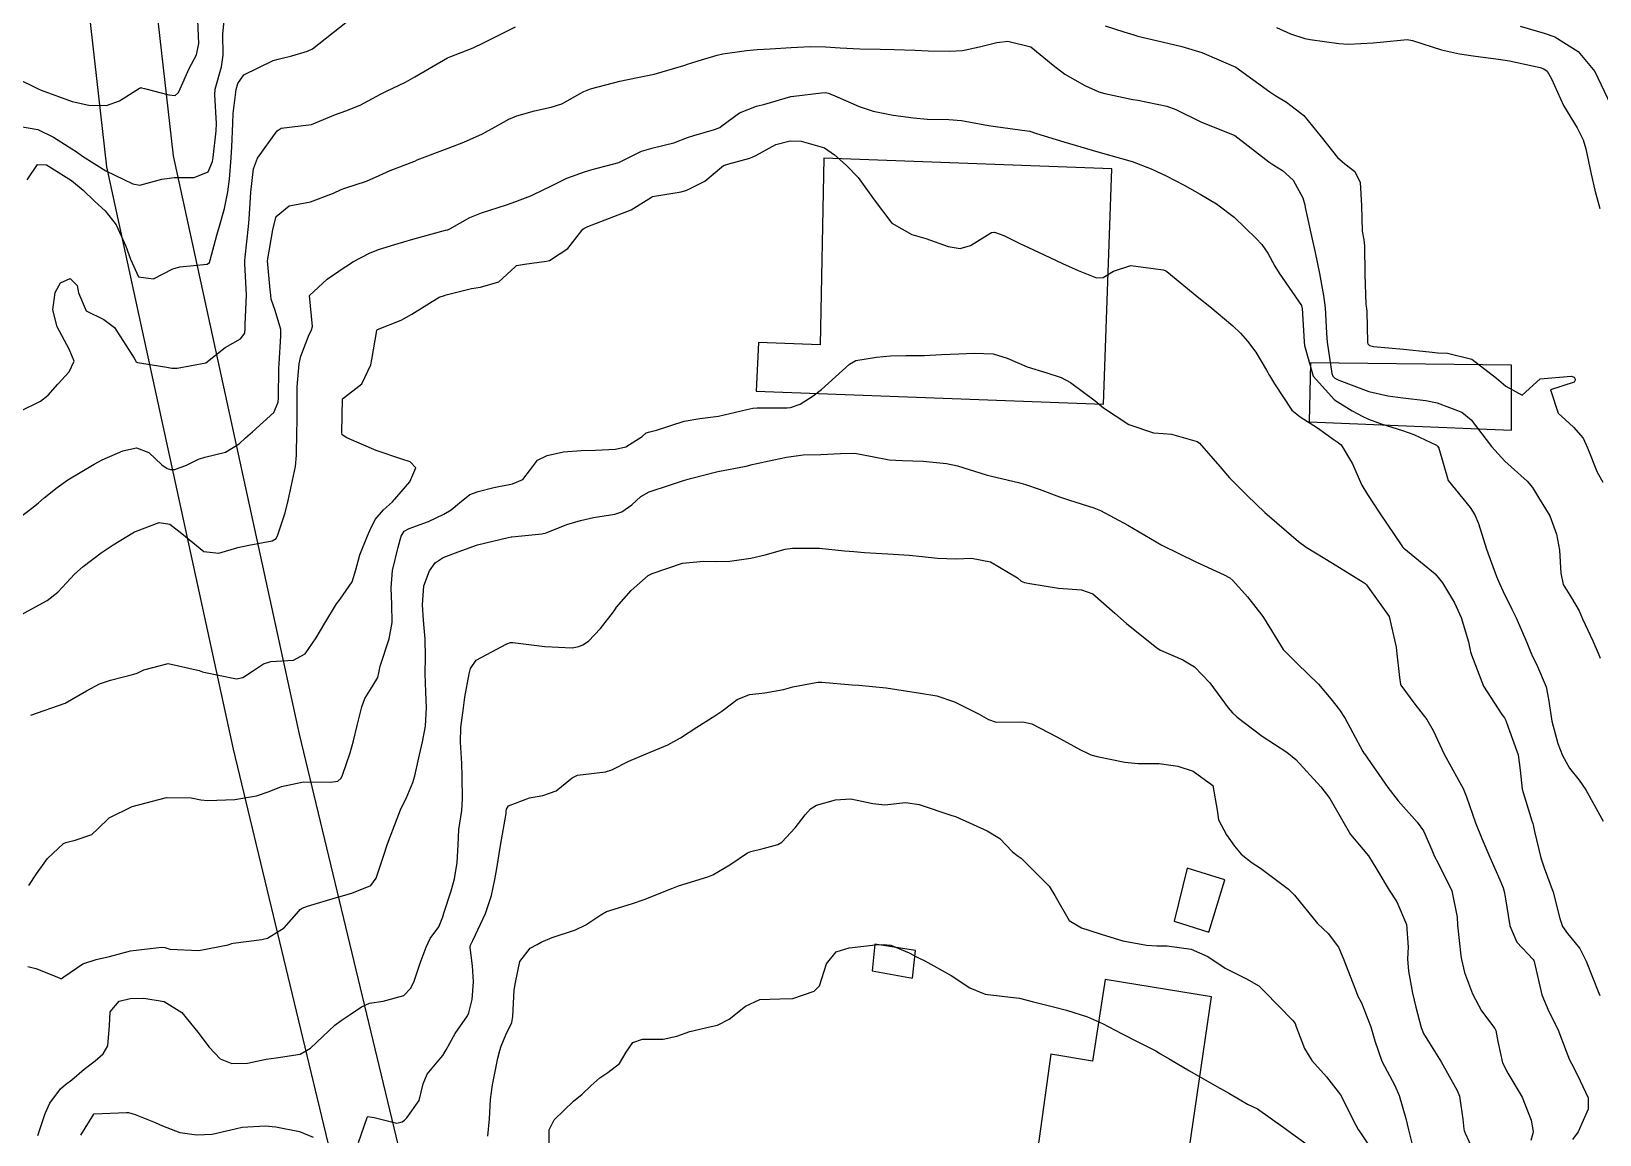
# Model space of a CAD drawing. Header units: metres. Extents: x 307586 to 320046, y 7427249 to 7434250.
# Drawn here: x 319437.7 to 319529.4, y 7427897.1 to 7427961.6 of the extents above; entities that cross this region are included whole.
import ezdxf

# ---------------------------------------------------------------- set-up
doc = ezdxf.new("R2010")
doc.units = ezdxf.units.M
doc.header["$MEASUREMENT"] = 0
for name, color, linetype in [('Curvas de Nivel 1m', 11, 'Continuous'), ('Curvas de Nivel 5m', 15, 'Continuous'), ('Edificações', 30, 'Continuous'), ('Vias Secundárias', 230, 'Continuous')]:
    doc.layers.add(name, color=color, linetype=linetype)

msp = doc.modelspace()

# ---------------------------------------------------------------- linework, layer by layer
at = {"layer": 'Curvas de Nivel 1m', "flags": 128}
for points, elevation in [([(319436.146, 7427959.241), (319437.93, 7427958.362), (319438.132, 7427958.264), (319438.308, 7427958.182), (319440.125, 7427957.514), (319441.098, 7427957.301), (319442.123, 7427957.284), (319442.881, 7427957.547), (319444.054, 7427958.291), (319444.106, 7427958.317), (319444.133, 7427958.328), (319444.17, 7427958.326), (319444.345, 7427958.287), (319445.773, 7427957.901), (319446.137, 7427957.877), (319446.345, 7427958.053), (319446.428, 7427958.257), (319446.966, 7427959.441), (319447.385, 7427960.248), (319447.517, 7427960.899), (319447.463, 7427962.247)], 832), ([(319436.301, 7427956.188), (319438.108, 7427955.882), (319439.03, 7427955.424), (319440.097, 7427954.757), (319440.357, 7427954.597), (319440.728, 7427954.33), (319442.08, 7427953.46), (319443.658, 7427952.705), (319444.068, 7427952.628), (319445.369, 7427952.975), (319446.075, 7427953.068), (319447.243, 7427953.081), (319448.08, 7427953.398), (319448.326, 7427954.001), (319448.368, 7427954.237), (319448.548, 7427955.796), (319448.558, 7427956.236), (319448.46, 7427957.915), (319448.483, 7427958.237), (319448.845, 7427959.544), (319448.956, 7427960.232), (319448.935, 7427961.473), (319449.015, 7427962.232)], 833), ([(319437.492, 7427952.945), (319438.085, 7427953.839), (319438.625, 7427953.814), (319440.071, 7427952.897), (319440.762, 7427952.33), (319441.425, 7427951.687), (319442.051, 7427951.126), (319442.697, 7427950.303), (319443.266, 7427949.056), (319443.525, 7427948.295), (319444.003, 7427947.266), (319444.867, 7427947.142), (319446.008, 7427947.738), (319446.411, 7427947.854), (319448.019, 7427948.01), (319448.149, 7427948.111), (319448.19, 7427948.238), (319448.57, 7427949.702), (319448.73, 7427950.233), (319449.027, 7427951.256), (319449.219, 7427952.228), (319449.315, 7427952.986), (319449.421, 7427954.227), (319449.46, 7427954.865), (319449.511, 7427956.226), (319449.533, 7427956.814), (319449.715, 7427958.224), (319449.81, 7427958.56), (319450.152, 7427959.086), (319451.876, 7427959.91), (319452.161, 7427959.984), (319452.327, 7427960.023), (319452.959, 7427960.182), (319453.886, 7427960.452), (319454.167, 7427960.605), (319456.114, 7427962.141)], 834), ([(319510.538, 7427961.837), (319511.351, 7427961.483), (319512.189, 7427961.21), (319512.506, 7427961.149), (319514.185, 7427960.915), (319514.748, 7427960.877), (319516.186, 7427960.953), (319516.607, 7427960.995), (319518.189, 7427961.142), (319518.493, 7427961.093), (319520.18, 7427960.544), (319521.233, 7427960.308), (319522.175, 7427960.162), (319523.524, 7427959.985), (319524.171, 7427959.887), (319525.968, 7427959.501), (319526.165, 7427959.436), (319526.362, 7427959.298), (319526.613, 7427958.841), (319527.316, 7427957.288), (319528.13, 7427955.971), (319528.482, 7427955.276), (319528.633, 7427954.755), (319528.94, 7427953.267), (319529.152, 7427952.332), (319529.447, 7427951.259)], 834), ([(319524.794, 7427961.916), (319526.195, 7427961.503), (319526.811, 7427961.294), (319528.18, 7427960.446), (319529.15, 7427959.27), (319530.069, 7427957.336)], 833), ([(319437.027, 7427933.176), (319437.845, 7427933.807), (319438.146, 7427934.059), (319438.487, 7427934.354), (319439.249, 7427934.956), (319439.863, 7427935.389), (319441.411, 7427936.317), (319441.875, 7427936.561), (319443.081, 7427937.098), (319443.883, 7427937.261), (319444.597, 7427936.996), (319445.357, 7427936.268), (319445.666, 7427936.058), (319445.87, 7427936.002), (319446.127, 7427936), (319446.802, 7427936.251), (319447.508, 7427936.612), (319447.878, 7427936.717), (319449.086, 7427937.023), (319449.892, 7427937.501), (319450.253, 7427937.86), (319450.661, 7427938.209), (319451.914, 7427939.326), (319452.166, 7427939.942), (319452.191, 7427940.187), (319452.211, 7427941.916), (319452.217, 7427942.187), (319452.33, 7427943.824), (319452.317, 7427944.187), (319451.984, 7427945.297), (319451.75, 7427945.953), (319451.726, 7427946.194), (319451.69, 7427946.502), (319451.546, 7427948.197), (319451.855, 7427950.007), (319451.901, 7427950.192), (319452.049, 7427950.801), (319452.811, 7427951.426), (319454.058, 7427951.659), (319455.402, 7427952.15), (319455.845, 7427952.365), (319456.068, 7427952.447), (319457.335, 7427952.866), (319458.079, 7427953.183), (319458.722, 7427953.475), (319460.092, 7427954.014), (319460.154, 7427954.037), (319460.291, 7427954.097), (319462.1, 7427954.786), (319463.028, 7427955.137), (319464.109, 7427955.624), (319464.857, 7427956.039), (319465.656, 7427956.491), (319466.123, 7427956.682), (319467.158, 7427956.979), (319468.131, 7427957.195), (319468.744, 7427957.383), (319469.826, 7427957.983), (319470.032, 7427958.094), (319470.145, 7427958.148), (319470.428, 7427958.258), (319472.15, 7427958.706), (319473.18, 7427958.912), (319474.155, 7427959.116), (319475.887, 7427959.631), (319476.161, 7427959.719), (319476.298, 7427959.762), (319476.731, 7427959.894), (319477.826, 7427960.224), (319478.167, 7427960.301), (319479.543, 7427960.492), (319480.17, 7427960.557), (319480.928, 7427960.606), (319482.171, 7427960.67), (319483.266, 7427960.725), (319484.172, 7427960.713), (319485.034, 7427960.655), (319486.175, 7427960.604), (319487.372, 7427960.571), (319488.175, 7427960.561), (319489.405, 7427960.518), (319490.174, 7427960.482), (319491.443, 7427960.451), (319492.175, 7427960.491), (319493.167, 7427960.711), (319494.182, 7427960.974), (319494.824, 7427961.04), (319496.179, 7427960.706), (319497.485, 7427959.647), (319498.158, 7427959.107), (319499.336, 7427958.444), (319500.148, 7427958.088), (319500.508, 7427957.976), (319502.143, 7427957.641), (319502.429, 7427957.587), (319504.138, 7427957.242), (319504.654, 7427957.043), (319506.125, 7427956.328), (319508.113, 7427955.52), (319510.098, 7427953.981), (319510.392, 7427953.791), (319510.895, 7427953.488), (319511.521, 7427952.912), (319512.077, 7427951.884), (319512.196, 7427951.469), (319512.226, 7427951.313), (319512.636, 7427949.464), (319512.803, 7427948.694), (319513.058, 7427947.46), (319513.29, 7427946.171), (319513.38, 7427945.456), (319513.46, 7427943.973), (319513.506, 7427943.455), (319513.783, 7427941.623), (319513.838, 7427941.451), (319513.951, 7427941.334), (319514.18, 7427941.216), (319515.94, 7427940.561), (319517.044, 7427940.302), (319517.935, 7427940.196), (319519.276, 7427940.037), (319519.931, 7427939.903), (319521.37, 7427939.356), (319521.919, 7427938.913), (319523.109, 7427937.338), (319523.89, 7427936.487), (319525.199, 7427935.31), (319525.505, 7427934.941), (319525.864, 7427934.364), (319526.528, 7427933.293), (319526.915, 7427932.217), (319527.088, 7427931.287), (319527.159, 7427929.94), (319527.306, 7427929.285), (319527.795, 7427928.493), (319528.245, 7427927.73), (319528.443, 7427927.27), (319529.048, 7427925.976), (319529.358, 7427925.256), (319529.464, 7427924.968)], 836), ([(319436.797, 7427927.336), (319437.768, 7427927.846), (319438.654, 7427928.347), (319439.281, 7427928.837), (319439.788, 7427929.37), (319440.25, 7427929.879), (319440.765, 7427930.326), (319441.811, 7427931.12), (319442.516, 7427931.603), (319443.657, 7427932.292), (319443.766, 7427932.348), (319443.824, 7427932.38), (319445.207, 7427932.894), (319445.831, 7427932.799), (319446.526, 7427932.253), (319447.813, 7427931.209), (319448.702, 7427931.117), (319449.815, 7427931.444), (319450.444, 7427931.577), (319451.819, 7427931.831), (319452.046, 7427931.962), (319452.151, 7427932.187), (319452.565, 7427933.46), (319452.756, 7427934.181), (319452.951, 7427935.09), (319453.169, 7427936.177), (319453.229, 7427936.83), (319453.256, 7427938.176), (319453.273, 7427938.813), (319453.267, 7427940.177), (319453.281, 7427940.825), (319453.401, 7427942.175), (319453.491, 7427942.634), (319453.969, 7427943.887), (319454.071, 7427944.069), (319454.122, 7427944.168), (319454.165, 7427944.358), (319453.993, 7427946.17), (319455.028, 7427947.135), (319456.018, 7427947.805), (319456.22, 7427947.938), (319456.535, 7427948.135), (319457.508, 7427948.645), (319458.03, 7427948.855), (319458.984, 7427949.159), (319460.037, 7427949.469), (319461.956, 7427949.985), (319462.042, 7427950.005), (319462.092, 7427950.02), (319462.193, 7427950.068), (319463.368, 7427950.739), (319464.052, 7427951.002), (319465.512, 7427951.483), (319466.06, 7427951.679), (319466.311, 7427951.767), (319466.939, 7427952.011), (319467.707, 7427952.365), (319468.071, 7427952.552), (319469.037, 7427953.032), (319470.084, 7427953.412), (319470.52, 7427953.54), (319472.093, 7427953.95), (319473.419, 7427954.618), (319474.102, 7427954.8), (319475.298, 7427955.105), (319476.108, 7427955.41), (319476.469, 7427955.537), (319477.673, 7427955.884), (319477.998, 7427955.997), (319478.116, 7427956.086), (319479.147, 7427956.85), (319480.134, 7427957.237), (319480.619, 7427957.369), (319482.143, 7427957.807), (319482.163, 7427957.81), (319482.317, 7427957.828), (319483.933, 7427958.024), (319484.145, 7427958.037), (319484.347, 7427958.009), (319484.85, 7427957.799), (319486.135, 7427957.23), (319486.954, 7427956.948), (319488.127, 7427956.72), (319489.307, 7427956.566), (319490.124, 7427956.49), (319491.385, 7427956.46), (319492.123, 7427956.412), (319493.691, 7427956.123), (319494.118, 7427956.046), (319495.967, 7427955.811), (319496.115, 7427955.778), (319496.5, 7427955.656), (319498.108, 7427955.151), (319498.768, 7427954.971), (319500.102, 7427954.569), (319500.849, 7427954.357), (319502.097, 7427954.004), (319503.207, 7427953.579), (319504.089, 7427953.171), (319505.147, 7427952.618), (319506.078, 7427952.091), (319507.032, 7427951.53), (319508.061, 7427950.754), (319509.345, 7427949.507), (319509.685, 7427949.149), (319510.034, 7427948.644), (319510.438, 7427947.897), (319510.695, 7427947.483), (319511.995, 7427945.585), (319512.03, 7427945.47), (319512.036, 7427945.427), (319512.167, 7427943.468), (319512.185, 7427943.254), (319512.689, 7427941.463), (319513.932, 7427940.073), (319514.962, 7427939.434), (319515.593, 7427939.098), (319515.918, 7427938.939), (319516.655, 7427938.673), (319517.912, 7427938.284), (319518.572, 7427938.052), (319519.903, 7427937.42), (319519.963, 7427937.369), (319520.024, 7427937.245), (319520.588, 7427935.363), (319521.857, 7427933.782), (319522.147, 7427933.347), (319522.358, 7427932.835), (319522.828, 7427931.34), (319523.398, 7427929.745), (319523.582, 7427929.332), (319523.798, 7427928.861), (319524.297, 7427927.832), (319524.548, 7427927.319), (319525.182, 7427925.888), (319525.408, 7427925.305), (319525.507, 7427925.06), (319525.746, 7427924.618), (319526.317, 7427923.294), (319526.439, 7427922.58), (319526.643, 7427921.291), (319527.001, 7427919.979), (319527.256, 7427919.284), (319527.676, 7427918.54), (319528.238, 7427917.841), (319528.626, 7427917.266), (319529.636, 7427915.445)], 837), ([(319437.696, 7427921.63), (319439.703, 7427922.33), (319440.961, 7427923.07), (319441.72, 7427923.46), (319442.352, 7427923.675), (319443.729, 7427924.027), (319443.924, 7427924.093), (319444.303, 7427924.281), (319445.737, 7427924.661), (319447.542, 7427924.242), (319447.732, 7427924.177), (319447.818, 7427924.153), (319449.726, 7427923.767), (319450.097, 7427923.837), (319450.661, 7427924.201), (319451.299, 7427924.633), (319451.739, 7427924.772), (319453.054, 7427924.863), (319453.743, 7427925.227), (319454.396, 7427926.16), (319454.902, 7427927.017), (319455.579, 7427928.143), (319455.786, 7427928.418), (319456.501, 7427929.427), (319456.7, 7427930.131), (319456.935, 7427931.006), (319457.391, 7427932.124), (319457.515, 7427932.436), (319457.837, 7427933.077), (319458.322, 7427933.637), (319458.848, 7427934.105), (319459.865, 7427935.274), (319460.209, 7427936.095), (319459.878, 7427936.446), (319459.389, 7427936.597), (319457.888, 7427937.109), (319456.185, 7427937.851), (319455.901, 7427938.032), (319455.884, 7427938.14), (319455.923, 7427940.14), (319457.052, 7427941.008), (319457.578, 7427942.124), (319457.645, 7427942.426), (319457.928, 7427944.12), (319457.94, 7427944.154), (319457.974, 7427944.186), (319459.36, 7427944.726), (319459.983, 7427945.077), (319461.585, 7427946.076), (319461.882, 7427946.184), (319461.995, 7427946.213), (319463.478, 7427946.578), (319464.002, 7427946.66), (319465.06, 7427946.982), (319466.02, 7427947.856), (319466.108, 7427947.933), (319466.571, 7427948.015), (319467.852, 7427948.174), (319468.025, 7427948.218), (319469.095, 7427948.927), (319469.913, 7427949.981), (319469.979, 7427950.045), (319470.044, 7427950.088), (319470.277, 7427950.208), (319472.052, 7427950.884), (319472.813, 7427951.184), (319473.993, 7427951.931), (319474.042, 7427951.952), (319474.063, 7427951.955), (319475.736, 7427952.237), (319476.069, 7427952.327), (319477.11, 7427952.857), (319478.09, 7427953.678), (319478.197, 7427953.774), (319478.515, 7427953.876), (319479.747, 7427954.213), (319480.098, 7427954.365), (319481.257, 7427954.996), (319482.107, 7427955.217), (319482.738, 7427955.192), (319484.103, 7427954.812), (319484.69, 7427954.392), (319485.374, 7427953.791), (319486.082, 7427953.076), (319487.019, 7427951.77), (319488.053, 7427950.413), (319489.217, 7427949.748), (319490.041, 7427949.514), (319491.35, 7427949.035), (319492.035, 7427948.924), (319492.639, 7427949.102), (319493.619, 7427949.694), (319493.884, 7427949.853), (319494.046, 7427949.875), (319494.588, 7427949.682), (319495.572, 7427949.201), (319496.036, 7427948.977), (319497.284, 7427948.394), (319498.027, 7427948.054), (319498.938, 7427947.631), (319500.017, 7427947.216), (319500.4, 7427947.232), (319501.012, 7427947.605), (319502.026, 7427947.921), (319503.922, 7427947.673), (319504.024, 7427947.641), (319504.067, 7427947.613), (319504.121, 7427947.569), (319506, 7427946.04), (319506.635, 7427945.534), (319507.982, 7427944.406), (319508.431, 7427943.967), (319508.847, 7427943.507), (319509.336, 7427942.869), (319509.956, 7427941.808), (319510.132, 7427941.488), (319510.415, 7427941.016), (319511.446, 7427939.475), (319511.919, 7427939.078), (319512.934, 7427938.439), (319513.906, 7427937.731), (319514.079, 7427937.622), (319514.322, 7427937.444), (319514.98, 7427936.341), (319515.373, 7427935.427), (319515.535, 7427935.091), (319515.864, 7427934.545), (319516.605, 7427933.412), (319517.835, 7427931.591), (319517.908, 7427931.473), (319517.979, 7427931.398), (319519.811, 7427929.9), (319520.247, 7427929.366), (319520.947, 7427928.203), (319521.348, 7427927.354), (319521.762, 7427925.93), (319521.892, 7427925.349), (319521.935, 7427925.165), (319522.643, 7427923.341), (319523.716, 7427921.684), (319523.872, 7427921.485), (319523.951, 7427921.326), (319524.091, 7427920.94), (319524.669, 7427919.315), (319524.791, 7427918.43), (319524.91, 7427917.311), (319525.474, 7427915.464), (319525.526, 7427915.302), (319525.546, 7427915.216), (319525.628, 7427914.832), (319525.991, 7427913.296), (319526.199, 7427912.702), (319526.724, 7427911.289), (319527.112, 7427909.743), (319527.264, 7427909.283), (319527.559, 7427908.88), (319528.275, 7427907.994), (319528.652, 7427907.263), (319529.387, 7427905.379), (319529.439, 7427905.251)], 838), ([(319437.576, 7427911.685), (319438.038, 7427912.353), (319438.684, 7427913.256), (319439.61, 7427914.131), (319439.745, 7427914.194), (319440.295, 7427914.323), (319441.267, 7427914.663), (319441.62, 7427914.985), (319442.289, 7427915.641), (319443.633, 7427916.29), (319445.639, 7427916.83), (319447.085, 7427916.799), (319447.637, 7427916.692), (319448.051, 7427916.647), (319449.638, 7427916.705), (319450.907, 7427916.93), (319451.643, 7427917.183), (319452.366, 7427917.462), (319453.649, 7427917.732), (319455.222, 7427917.712), (319455.657, 7427917.777), (319455.84, 7427917.959), (319455.923, 7427918.137), (319456.376, 7427919.433), (319456.573, 7427920.131), (319456.787, 7427921.034), (319457.051, 7427922.127), (319457.223, 7427922.612), (319457.722, 7427923.4), (319457.997, 7427923.848), (319458.05, 7427924.115), (319458.125, 7427924.502), (319458.653, 7427926.106), (319458.824, 7427927.047), (319458.808, 7427928.105), (319458.766, 7427929.078), (319458.855, 7427930.104), (319459.174, 7427931.457), (319459.359, 7427932.097), (319459.527, 7427932.394), (319459.83, 7427932.555), (319460.953, 7427932.962), (319461.843, 7427933.383), (319462.276, 7427933.636), (319462.769, 7427934.061), (319463.376, 7427934.537), (319463.86, 7427934.721), (319464.766, 7427934.941), (319465.864, 7427935.166), (319466.469, 7427935.412), (319466.925, 7427936.009), (319467.331, 7427936.555), (319467.885, 7427936.815), (319468.848, 7427937.027), (319469.89, 7427937.121), (319470.722, 7427937.13), (319471.892, 7427937.191), (319472.503, 7427937.335), (319473.454, 7427937.934), (319473.689, 7427938.149), (319473.906, 7427938.213), (319474.278, 7427938.296), (319475.912, 7427938.83), (319476.821, 7427938.984), (319477.915, 7427939.12), (319479.574, 7427939.51), (319479.92, 7427939.585), (319480.165, 7427939.603), (319481.921, 7427939.612), (319482.122, 7427939.627), (319482.694, 7427939.822), (319483.441, 7427940.302), (319483.932, 7427940.687), (319485.164, 7427941.792), (319485.566, 7427942.168), (319485.952, 7427942.38), (319487.154, 7427942.575), (319487.962, 7427942.653), (319488.875, 7427942.664), (319489.962, 7427942.675), (319490.962, 7427942.719), (319491.963, 7427942.764), (319492.862, 7427942.803), (319493.964, 7427942.762), (319494.79, 7427942.506), (319495.956, 7427942.01), (319497.104, 7427941.648), (319497.949, 7427941.373), (319498.492, 7427941.085), (319499.929, 7427940.01), (319500.429, 7427939.605), (319501.913, 7427938.641), (319503.346, 7427938.138), (319503.908, 7427938.097), (319504.404, 7427938.059), (319505.904, 7427937.632), (319506.048, 7427937.539), (319507.229, 7427936.18), (319507.793, 7427935.521), (319507.872, 7427935.436), (319508.829, 7427934.472), (319509.853, 7427933.49), (319511.836, 7427931.787), (319512.278, 7427931.466), (319513.819, 7427930.525), (319515.611, 7427929.423), (319515.723, 7427929.342), (319515.801, 7427929.265), (319517.139, 7427927.406), (319517.544, 7427925.614), (319517.558, 7427925.402), (319517.737, 7427923.835), (319517.788, 7427923.454), (319517.809, 7427923.399), (319518.624, 7427922.289), (319519.331, 7427921.376), (319519.703, 7427920.734), (319520.344, 7427919.363), (319521.156, 7427917.867), (319521.447, 7427917.352), (319521.656, 7427916.863), (319522.183, 7427915.344), (319522.544, 7427914.42), (319523.018, 7427913.336), (319523.6, 7427912.001), (319523.804, 7427911.536), (319523.86, 7427911.326), (319523.903, 7427911.011), (319524.185, 7427909.321), (319524.602, 7427908.363), (319525.543, 7427907.355), (319525.59, 7427907.3), (319525.611, 7427907.23), (319526.048, 7427905.295), (319526.474, 7427904.319), (319526.995, 7427903.285), (319527.48, 7427901.993), (319527.681, 7427901.483), (319527.786, 7427901.275), (319528.144, 7427900.588), (319528.759, 7427899.26), (319528.771, 7427898.595), (319528.178, 7427897.269), (319527.858, 7427896.832)], 839), ([(319438.111, 7427897.06), (319438.541, 7427898.343), (319438.815, 7427898.947), (319439.435, 7427899.786), (319439.724, 7427900.042), (319440.101, 7427900.323), (319440.824, 7427900.941), (319441.454, 7427901.425), (319441.932, 7427901.832), (319442.212, 7427902.303), (319442.297, 7427903.486), (319442.348, 7427904.301), (319442.875, 7427904.92), (319443.501, 7427905.068), (319444.315, 7427905.091), (319445.499, 7427904.904), (319446.526, 7427904.25), (319447.476, 7427903.102), (319448.121, 7427902.23), (319448.776, 7427901.54), (319449.453, 7427901.267), (319450.362, 7427901.292), (319451.456, 7427901.517), (319452.039, 7427901.602), (319453.459, 7427901.815), (319454.064, 7427902.161), (319454.775, 7427902.849), (319455.483, 7427903.507), (319455.843, 7427903.781), (319456.376, 7427904.131), (319457.043, 7427904.579), (319457.5, 7427904.79), (319458.313, 7427904.92), (319459.505, 7427905.253), (319459.928, 7427905.667), (319460.113, 7427906.084), (319460.468, 7427907.142), (319460.828, 7427908.077), (319461.046, 7427908.576), (319461.555, 7427909.267), (319461.785, 7427909.844), (319461.856, 7427910.067), (319462.276, 7427911.363), (319462.474, 7427912.061), (319462.639, 7427913.018), (319462.686, 7427914.059), (319462.736, 7427914.945), (319462.903, 7427916.057), (319462.953, 7427916.747), (319462.933, 7427918.057), (319462.911, 7427918.817), (319462.82, 7427920.059), (319462.843, 7427920.907), (319463.005, 7427922.057), (319463.085, 7427922.684), (319463.329, 7427924.054), (319463.418, 7427924.371), (319463.741, 7427924.854), (319465.544, 7427925.817), (319465.752, 7427925.884), (319465.883, 7427925.888), (319467.749, 7427925.653), (319469.349, 7427925.576), (319469.75, 7427925.658), (319469.975, 7427925.743), (319470.303, 7427925.964), (319471.014, 7427926.708), (319471.779, 7427927.683), (319471.884, 7427927.846), (319471.95, 7427927.948), (319472.807, 7427928.926), (319473.802, 7427929.796), (319474.025, 7427929.927), (319475.809, 7427930.524), (319477.05, 7427930.648), (319477.81, 7427930.619), (319478.58, 7427930.638), (319479.813, 7427930.82), (319480.637, 7427931.019), (319481.818, 7427931.338), (319482.236, 7427931.408), (319483.819, 7427931.398), (319485.285, 7427931.255), (319485.817, 7427931.198), (319486.449, 7427931.141), (319487.816, 7427931.071), (319489.064, 7427930.99), (319489.815, 7427930.909), (319490.72, 7427930.815), (319491.819, 7427930.779), (319492.704, 7427930.816), (319493.817, 7427930.599), (319495.405, 7427929.666), (319495.62, 7427929.481), (319495.8, 7427929.401), (319496.123, 7427929.333), (319497.797, 7427929.063), (319499.143, 7427928.967), (319499.794, 7427928.727), (319501.086, 7427927.597), (319501.774, 7427926.99), (319503.549, 7427925.572), (319503.752, 7427925.443), (319505.067, 7427924.872), (319505.742, 7427924.464), (319506.637, 7427923.531), (319507.718, 7427922.072), (319507.968, 7427921.769), (319508.245, 7427921.512), (319509.697, 7427920.418), (319511.142, 7427919.475), (319511.679, 7427919.041), (319513.133, 7427917.455), (319513.653, 7427916.77), (319514.415, 7427915.438), (319514.862, 7427914.668), (319515.617, 7427913.793), (319515.926, 7427913.417), (319516.404, 7427912.613), (319517.139, 7427911.405), (319517.583, 7427910.714), (319518.136, 7427909.391), (319518.24, 7427908.08), (319518.198, 7427907.39), (319518.254, 7427906.667), (319518.495, 7427905.385), (319518.68, 7427904.558), (319519.002, 7427903.377), (319519.145, 7427903.03), (319519.484, 7427902.467), (319520.174, 7427901.363), (319521.11, 7427899.692), (319521.238, 7427899.352), (319521.43, 7427898.025), (319521.505, 7427897.43), (319521.523, 7427897.349), (319521.567, 7427897.202), (319522.437, 7427895.334)], 841), ([(319456.864, 7427896.659), (319457.369, 7427898.12), (319457.382, 7427898.152), (319457.414, 7427898.171), (319457.783, 7427898.114), (319459.103, 7427897.787), (319459.411, 7427897.853), (319459.55, 7427897.95), (319459.694, 7427898.087), (319460.405, 7427899.109), (319460.65, 7427900.078), (319460.875, 7427900.65), (319461.456, 7427901.348), (319461.79, 7427901.736), (319461.979, 7427902.065), (319462.51, 7427903.027), (319463.229, 7427904.053), (319463.319, 7427904.227), (319463.503, 7427905.023), (319463.594, 7427906.049), (319463.527, 7427906.991), (319463.386, 7427908.052), (319463.408, 7427908.188), (319463.547, 7427908.467), (319464.28, 7427910.039), (319464.639, 7427911.099), (319464.839, 7427912.031), (319464.946, 7427912.676), (319465.175, 7427914.027), (319465.488, 7427915.879), (319465.503, 7427916.022), (319465.522, 7427916.135), (319465.638, 7427916.343), (319466.853, 7427916.799), (319467.647, 7427916.95), (319468.418, 7427917.222), (319469.364, 7427917.974), (319469.665, 7427918.138), (319471.297, 7427918.323), (319471.668, 7427918.436), (319472.661, 7427918.952), (319473.677, 7427919.379), (319474.942, 7427919.911), (319475.687, 7427920.312), (319476.652, 7427920.932), (319477.7, 7427921.599), (319478.108, 7427921.874), (319479.011, 7427922.563), (319479.718, 7427922.846), (319480.623, 7427922.937), (319481.722, 7427923.134), (319482.264, 7427923.285), (319483.729, 7427923.576), (319483.96, 7427923.576), (319485.727, 7427923.407), (319486.118, 7427923.386), (319487.725, 7427923.232), (319488.345, 7427923.129), (319489.721, 7427922.932), (319490.677, 7427922.762), (319491.714, 7427922.417), (319493.159, 7427921.696), (319493.708, 7427921.377), (319494.156, 7427921.233), (319495.707, 7427921.255), (319496.233, 7427921.127), (319497.694, 7427920.372), (319499.086, 7427919.619), (319499.484, 7427919.416), (319499.68, 7427919.322), (319500.056, 7427919.229), (319501.676, 7427918.887), (319502.453, 7427918.805), (319503.675, 7427918.802), (319504.781, 7427918.66), (319505.671, 7427918.371), (319506.816, 7427917.528), (319507.075, 7427916.092), (319507.157, 7427915.525), (319507.624, 7427914.644), (319508.08, 7427913.976), (319508.474, 7427913.507), (319509.117, 7427913.007), (319509.605, 7427912.699), (319511.244, 7427911.473), (319511.588, 7427911.121), (319512.948, 7427909.456), (319513.557, 7427908.881), (319514.175, 7427908.066), (319514.431, 7427907.437), (319515.027, 7427905.921), (319515.213, 7427905.424), (319515.306, 7427905.217), (319515.507, 7427904.824), (319516.05, 7427903.414), (319516.294, 7427902.603), (319516.697, 7427901.408), (319517.452, 7427899.989), (319517.712, 7427899.396), (319518.098, 7427898.058), (319518.261, 7427897.387), (319518.561, 7427896.227)], 842), ([(319464.421, 7427897.022), (319464.515, 7427898.034), (319464.577, 7427899.175), (319464.691, 7427900.031), (319465.007, 7427901.576), (319465.121, 7427902.025), (319465.207, 7427902.283), (319465.477, 7427902.944), (319465.828, 7427903.676), (319465.894, 7427904.016), (319465.973, 7427905.551), (319466.036, 7427906.015), (319466.303, 7427907.241), (319466.9, 7427908.006), (319467.311, 7427908.237), (319467.546, 7427908.358), (319468.189, 7427908.63), (319469.554, 7427909.092), (319470.147, 7427909.374), (319471.026, 7427909.955), (319471.367, 7427910.15), (319471.566, 7427910.222), (319472.883, 7427910.624), (319473.572, 7427910.858), (319475.18, 7427911.507), (319475.581, 7427911.661), (319475.759, 7427911.721), (319476.329, 7427911.893), (319477.294, 7427912.177), (319477.589, 7427912.302), (319478.578, 7427912.885), (319479.609, 7427913.582), (319479.795, 7427913.664), (319480.523, 7427913.841), (319481.378, 7427914.069), (319481.617, 7427914.211), (319482.405, 7427915.043), (319482.987, 7427915.816), (319483.283, 7427916.168), (319483.641, 7427916.376), (319484.754, 7427916.686), (319485.648, 7427916.753), (319486.937, 7427916.474), (319487.643, 7427916.399), (319488.851, 7427916.536), (319489.643, 7427916.423), (319491.564, 7427915.78), (319491.634, 7427915.759), (319491.778, 7427915.709), (319493.625, 7427914.87), (319494.363, 7427914.422), (319495.083, 7427913.668), (319495.382, 7427913.436), (319495.609, 7427913.273), (319497.24, 7427911.644), (319497.585, 7427911.099), (319498.413, 7427909.627), (319499.146, 7427909.204), (319499.558, 7427909.076), (319500.341, 7427908.816), (319501.551, 7427908.445), (319502.938, 7427908.188), (319503.549, 7427908.158), (319504.148, 7427908.16), (319505.547, 7427907.951), (319506.534, 7427907.53), (319507.533, 7427906.847), (319508.794, 7427906.231), (319509.518, 7427905.817), (319509.844, 7427905.487), (319511.496, 7427903.792), (319511.629, 7427903.604), (319511.68, 7427903.467), (319512.174, 7427902.154), (319512.617, 7427901.453), (319513.459, 7427900.488), (319514.276, 7427899.432), (319515.19, 7427897.658), (319515.324, 7427897.421), (319515.421, 7427897.275), (319516.67, 7427895.407)], 843), ([(319468.012, 7427895.991), (319468.02, 7427897.385), (319468.306, 7427897.987), (319469.434, 7427899.07), (319469.934, 7427899.469), (319470.449, 7427899.96), (319470.967, 7427900.436), (319471.451, 7427900.741), (319472.133, 7427901.266), (319472.518, 7427901.939), (319472.913, 7427902.494), (319473.474, 7427902.695), (319474.685, 7427902.701), (319475.477, 7427902.86), (319476.227, 7427903.148), (319477.486, 7427903.428), (319477.849, 7427903.513), (319478.538, 7427903.864), (319479.501, 7427904.618), (319480.331, 7427905.015), (319481.505, 7427905.056), (319482.25, 7427905.078), (319483.51, 7427905.5), (319483.825, 7427905.805), (319484.226, 7427907.106), (319484.799, 7427907.791), (319485.546, 7427908.04), (319487.095, 7427908.217), (319487.548, 7427908.236), (319487.987, 7427908.193), (319489.06, 7427907.737), (319489.539, 7427907.49), (319489.987, 7427907.274), (319491.523, 7427906.413), (319492.617, 7427905.699), (319493.509, 7427905.321), (319494.985, 7427905.145), (319495.507, 7427905.083), (319496.26, 7427904.897), (319497.502, 7427904.576), (319498.265, 7427904.393), (319499.497, 7427904.007), (319500.365, 7427903.601), (319501.487, 7427903.019), (319502.437, 7427902.535), (319503.477, 7427902.003), (319503.763, 7427901.845), (319504.272, 7427901.552), (319505.463, 7427900.85), (319507.045, 7427899.928), (319507.446, 7427899.714), (319507.79, 7427899.515), (319508.841, 7427898.903), (319509.434, 7427898.612), (319511.053, 7427897.474), (319511.419, 7427897.196), (319512.336, 7427896.529)], 844), ([(319440.633, 7427897.085), (319441.384, 7427898.31), (319441.413, 7427898.332), (319443.294, 7427898.412), (319443.415, 7427898.403), (319443.797, 7427898.284), (319444.966, 7427897.824), (319445.407, 7427897.627), (319446.415, 7427897.237), (319447.401, 7427897.097), (319448.306, 7427897.13), (319449.405, 7427897.393), (319450.064, 7427897.546), (319451.407, 7427897.636), (319452.029, 7427897.562), (319453.404, 7427897.293), (319454.212, 7427896.969)], 842)]:
    msp.add_lwpolyline(points, dxfattribs=dict(at, elevation=elevation))
at = {"layer": 'Curvas de Nivel 5m', "flags": 128}
for points, elevation in [([(319436.932, 7427939.345), (319437.915, 7427939.813), (319438.276, 7427939.998), (319438.716, 7427940.352), (319439.285, 7427940.991), (319439.937, 7427941.716), (319440.243, 7427942.335), (319439.953, 7427943.045), (319439.237, 7427944.347), (319438.989, 7427945.344), (319439.132, 7427946.349), (319439.43, 7427946.915), (319440.001, 7427947.173), (319440.418, 7427946.755), (319440.482, 7427946.333), (319440.941, 7427945.285), (319441.977, 7427944.768), (319442.587, 7427944.304), (319443.737, 7427942.502), (319443.861, 7427942.291), (319443.943, 7427942.264), (319445.654, 7427941.979), (319445.94, 7427941.925), (319446.266, 7427941.931), (319447.943, 7427942.24), (319449.059, 7427943.127), (319449.964, 7427943.649), (319450.219, 7427943.967), (319450.242, 7427944.216), (319450.235, 7427944.476), (319450.32, 7427946.215), (319450.218, 7427948.019), (319450.211, 7427948.217), (319450.227, 7427948.419), (319450.425, 7427950.214), (319450.468, 7427950.634), (319450.574, 7427952.212), (319450.72, 7427953.574), (319450.956, 7427954.207), (319452.109, 7427955.81), (319452.333, 7427955.965), (319454.113, 7427956.17), (319455.516, 7427956.755), (319456.126, 7427956.981), (319456.952, 7427957.31), (319458.14, 7427957.943), (319458.256, 7427958.004), (319458.501, 7427958.116), (319459.611, 7427958.642), (319460.151, 7427958.954), (319462.064, 7427960.071), (319462.163, 7427960.112), (319463.576, 7427960.649), (319464.172, 7427960.955), (319466.041, 7427961.882)], 835), ([(319500.528, 7427961.947), (319501.62, 7427961.599), (319502.19, 7427961.415), (319502.437, 7427961.339), (319504.183, 7427960.92), (319505.002, 7427960.736), (319506.176, 7427960.379), (319508.163, 7427959.52), (319510.149, 7427958.076), (319510.501, 7427957.85), (319511.119, 7427957.485), (319512.131, 7427956.695), (319513.162, 7427955.46), (319514.101, 7427954.243), (319514.532, 7427953.878), (319515.129, 7427953.434), (319515.432, 7427952.776), (319515.519, 7427951.428), (319515.545, 7427949.933), (319515.641, 7427949.426), (319515.693, 7427949.079), (319515.713, 7427947.425), (319515.77, 7427945.65), (319515.798, 7427945.423), (319515.817, 7427945.248), (319515.867, 7427943.422), (319515.891, 7427943.34), (319515.971, 7427943.247), (319516.205, 7427943.184), (319517.969, 7427943.03), (319519.466, 7427942.875), (319519.967, 7427942.826), (319520.535, 7427942.796), (319521.964, 7427942.445), (319523.406, 7427941.335), (319523.946, 7427940.882), (319524.908, 7427940.346), (319525.953, 7427941.3), (319527.781, 7427941.455), (319527.954, 7427941.403), (319527.994, 7427941.32), (319528.005, 7427941.279), (319528.009, 7427941.222), (319527.95, 7427941.104), (319526.57, 7427940.667), (319527.005, 7427939.289), (319527.915, 7427938.473), (319528.466, 7427937.829), (319528.723, 7427937.268), (319529.288, 7427935.853), (319529.618, 7427935.254)], 835), ([(319437.519, 7427906.936), (319437.99, 7427906.825), (319439.225, 7427906.334), (319439.428, 7427906.247), (319439.512, 7427906.249), (319439.562, 7427906.28), (319439.622, 7427906.329), (319440.743, 7427907.096), (319441.523, 7427907.357), (319442.303, 7427907.525), (319443.529, 7427907.85), (319445.346, 7427908.078), (319445.531, 7427908.05), (319445.823, 7427907.964), (319447.529, 7427907.879), (319449.242, 7427908.214), (319449.461, 7427908.284), (319449.534, 7427908.299), (319451.205, 7427908.526), (319451.539, 7427908.607), (319452.525, 7427909.204), (319453.368, 7427910.172), (319453.454, 7427910.281), (319453.565, 7427910.363), (319453.874, 7427910.474), (319455.571, 7427910.978), (319456.475, 7427911.23), (319457.579, 7427911.681), (319457.904, 7427912.115), (319458.326, 7427913.385), (319458.567, 7427914.106), (319459.127, 7427915.596), (319459.311, 7427916.095), (319459.411, 7427916.318), (319459.643, 7427916.759), (319460.043, 7427917.7), (319460.149, 7427918.085), (319460.433, 7427919.325), (319460.611, 7427920.081), (319460.776, 7427920.995), (319460.846, 7427922.079), (319460.804, 7427922.991), (319460.757, 7427924.08), (319460.782, 7427925.04), (319460.767, 7427926.08), (319460.656, 7427927.194), (319460.595, 7427928.082), (319460.686, 7427929.19), (319461.005, 7427930.078), (319461.345, 7427930.537), (319461.811, 7427930.852), (319462.682, 7427931.194), (319463.818, 7427931.595), (319465.616, 7427932.023), (319465.788, 7427932.056), (319465.824, 7427932.06), (319467.587, 7427932.242), (319467.827, 7427932.304), (319469.041, 7427932.776), (319469.839, 7427933.023), (319470.611, 7427933.193), (319471.844, 7427933.387), (319472.264, 7427933.529), (319472.842, 7427933.94), (319473.366, 7427934.427), (319473.861, 7427934.704), (319475.04, 7427935.087), (319475.867, 7427935.353), (319476.285, 7427935.479), (319477.873, 7427935.88), (319479.528, 7427936.205), (319479.88, 7427936.291), (319481.153, 7427936.568), (319481.886, 7427936.729), (319482.855, 7427936.854), (319483.889, 7427936.882), (319485.04, 7427936.943), (319485.89, 7427936.948), (319486.897, 7427936.761), (319487.885, 7427936.57), (319488.668, 7427936.532), (319489.884, 7427936.494), (319491.246, 7427936.353), (319491.881, 7427936.225), (319493.562, 7427935.693), (319493.872, 7427935.607), (319495.45, 7427935.248), (319495.868, 7427935.132), (319496.673, 7427934.844), (319497.861, 7427934.399), (319498.429, 7427934.202), (319499.854, 7427933.767), (319500.254, 7427933.606), (319501.844, 7427932.741), (319503.833, 7427931.57), (319505.819, 7427930.607), (319507.489, 7427929.842), (319507.805, 7427929.672), (319507.99, 7427929.517), (319508.836, 7427928.547), (319509.69, 7427927.491), (319509.781, 7427927.355), (319510.93, 7427925.478), (319511.745, 7427924.657), (319513.004, 7427923.457), (319513.724, 7427922.599), (319514.219, 7427921.943), (319514.554, 7427921.437), (319515.59, 7427919.516), (319515.646, 7427919.421), (319515.662, 7427919.399), (319515.682, 7427919.374), (319517.061, 7427917.406), (319517.651, 7427916.627), (319518.768, 7427915.383), (319519.129, 7427914.878), (319519.617, 7427913.755), (319519.779, 7427913.368), (319519.996, 7427912.979), (319520.791, 7427911.358), (319521.101, 7427909.824), (319521.132, 7427909.354), (319521.322, 7427907.575), (319521.351, 7427907.352), (319521.532, 7427906.593), (319521.993, 7427905.343), (319522.525, 7427904.356), (319523.309, 7427903.323), (319523.368, 7427903.198), (319523.485, 7427902.561), (319523.763, 7427901.317), (319524.074, 7427900.704), (319524.907, 7427899.305), (319525.43, 7427897.961), (319525.557, 7427897.299), (319525.537, 7427897.183), (319525.415, 7427896.776)], 840)]:
    msp.add_lwpolyline(points, dxfattribs=dict(at, elevation=elevation))
at = {"layer": 'Edificações'}
for points in [[(319500.419, 7427939.822), (319500.906, 7427953.578), (319484.074, 7427954.203), (319483.866, 7427943.295), (319480.249, 7427943.434), (319480.11, 7427940.586), (319500.419, 7427939.822)], [(319524.292, 7427938.305), (319524.292, 7427942.106), (319512.53, 7427942.244), (319512.461, 7427938.789), (319524.292, 7427938.305)], [(319507.528, 7427912.015), (319505.314, 7427912.695), (319504.548, 7427909.591), (319506.591, 7427908.954), (319507.528, 7427912.015)], [(319489.264, 7427906.262), (319489.433, 7427907.869), (319487.062, 7427908.25), (319486.893, 7427906.685), (319489.264, 7427906.262)], [(319477.737, 7427881.65), (319502.472, 7427877.833), (319504.217, 7427887.988), (319506.733, 7427905.173), (319500.531, 7427906.177), (319499.777, 7427901.405), (319497.346, 7427901.824), (319495.37, 7427887.587), (319478.943, 7427889.931), (319477.737, 7427881.65)]]:
    msp.add_lwpolyline(points, dxfattribs=at)
at = {"layer": 'Vias Secundárias'}
for points in [[(319468.496, 7427840.88), (319449.555, 7427919.642), (319442.147, 7427953.704), (319439.427, 7427977.644), (319439.426, 7427982.478), (319445.765, 7427998.038), (319450.297, 7428008.374), (319439.653, 7428010.182), (319428.704, 7428010.691)], [(319468.496, 7427840.88), (319449.555, 7427919.642), (319442.147, 7427953.704), (319439.427, 7427977.644), (319439.426, 7427982.478), (319445.765, 7427998.038), (319450.297, 7428008.374), (319439.653, 7428010.182), (319428.704, 7428010.691)], [(319449.388, 7427996.506), (319443.359, 7427981.708), (319443.36, 7427977.868), (319446.033, 7427954.345), (319453.389, 7427920.52), (319472.33, 7427841.76)], [(319449.388, 7427996.506), (319443.359, 7427981.708), (319443.36, 7427977.868), (319446.033, 7427954.345), (319453.389, 7427920.52), (319472.33, 7427841.76)]]:
    msp.add_lwpolyline(points, dxfattribs=at)

doc.saveas('drawing.dxf')
